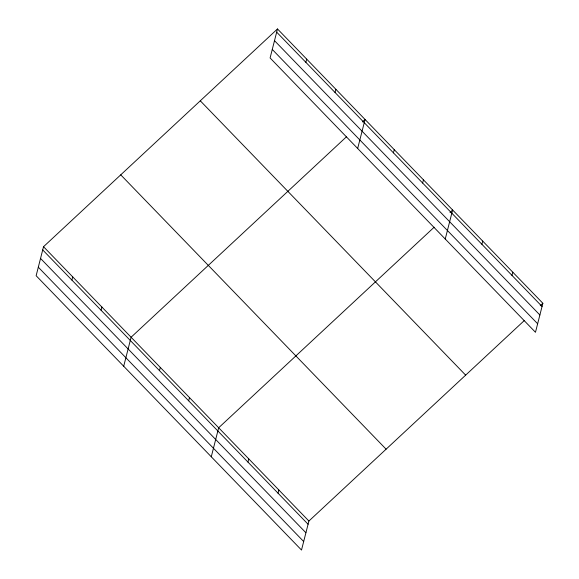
<?xml version="1.0" encoding="UTF-8"?>
<svg xmlns="http://www.w3.org/2000/svg" width="579" height="579" viewBox="0 0 579 579"><rect width="100%" height="100%" fill="white"/><g stroke="black" fill="none" stroke-linecap="round" stroke-linejoin="round"><path stroke-width="0.87" d="M277.493 28.95L270.096 57.958L535.474 332.288L542.863 303.28L277.493 28.95L43.526 246.712L36.137 275.72L301.507 550.05L308.904 521.042L524.386 320.476M71.905 280.091L72.722 276.885M101.093 310.272L101.911 307.065M123.703 366.246L131.1 337.239L346.589 136.673M159.478 370.618L160.289 367.419M188.667 400.798L189.485 397.592M305.871 62.329L306.682 59.123M211.277 456.78L218.674 427.765L434.163 227.207M335.06 92.51L335.878 89.304M247.935 462.064L248.753 458.858M357.67 148.485L365.067 119.477L362.425 121.937M278.007 493.156L278.825 489.95M393.438 152.856L394.256 149.657M422.634 183.036L423.452 179.83M445.244 239.018L452.64 210.011L449.999 212.464M481.902 244.302L482.712 241.096M511.974 275.394L512.791 272.188M540.229 305.734L542.863 303.28M276.675 32.156L542.053 306.486M274.504 40.668L539.881 314.998M272.268 49.447L537.645 323.77M200.283 100.811L465.661 375.141M120.736 174.851L386.106 449.181M43.526 246.712L308.904 521.042M42.708 249.918L308.086 524.248M40.544 258.429L305.915 532.76M38.308 267.209L303.678 541.531"/></g></svg>
